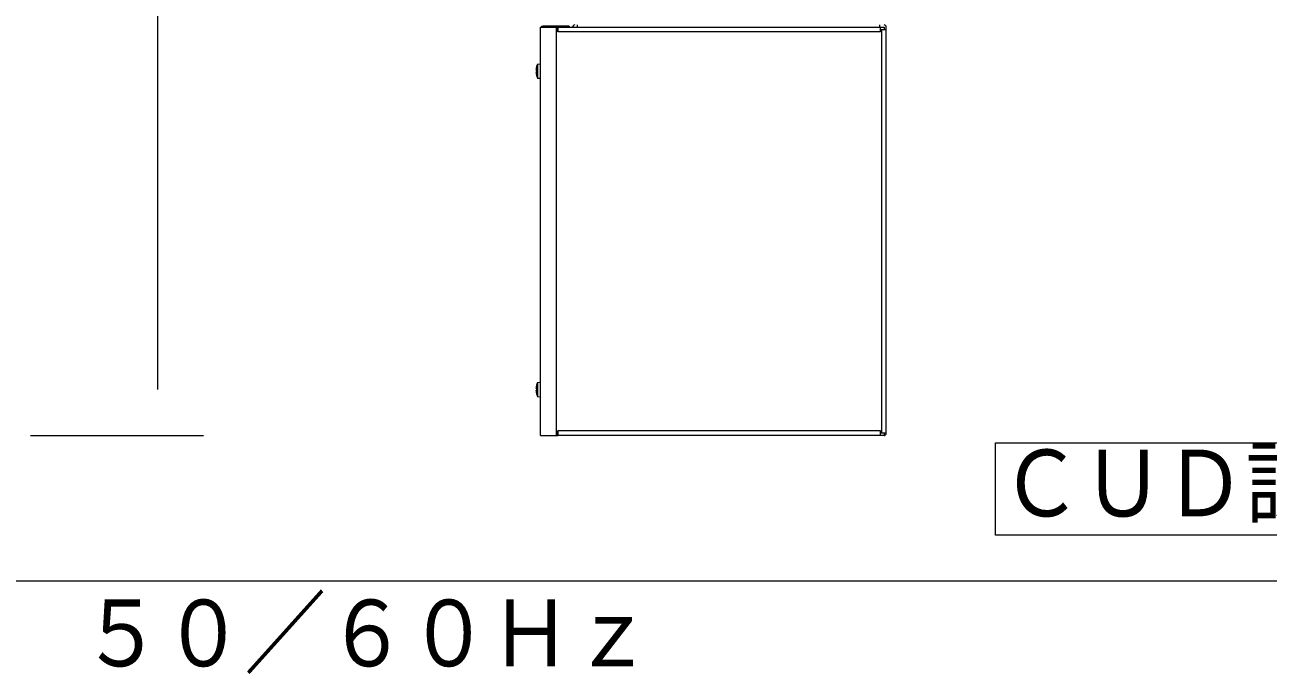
# Model space of a CAD drawing. Units: millimetres on the paper. Extents: x -401 to 401, y -280 to 280.
# Drawn here: x -320.1 to -266.2, y 1 to 29.1 of the extents above; entities that cross this region are included whole.
import ezdxf
from ezdxf.enums import TextEntityAlignment as Align

# ---------------------------------------------------------------- set-up
doc = ezdxf.new("R2010")
doc.units = ezdxf.units.MM
for name, color, linetype, lineweight in [('0-1_WAKU', 4, 'Continuous', 9), ('0-5_GAIKEI', 4, 'Continuous', 9), ('0-6_SUNPO', 7, 'Continuous', 9), ('0-7_MOJI1', 7, 'Continuous', 9)]:
    doc.layers.add(name, color=color, linetype=linetype, lineweight=lineweight)
doc.styles.add('ＭＳ ゴシック', font='')
doc.styles.get('ＭＳ ゴシック').set_extended_font_data('MS Gothic')

msp = doc.modelspace()

# ---------------------------------------------------------------- linework, layer by layer
at = {"layer": '0-1_WAKU', "color": 3}
msp.add_line((-259.989, 5.017), (-384.989, 5.017), dxfattribs=at)
at = {"layer": '0-5_GAIKEI'}
for p, q in [((-296.129, 29.13), (-296.129, 29.03)), ((-283.029, 29.13), (-283.029, 29.03)), ((-296.479, 29.08), (-297.629, 29.08)), ((-297.029, 11.33), (-297.029, 29.03)), ((-296.98, 28.83), (-296.98, 29.03)), ((-282.979, 28.83), (-296.98, 28.83)), ((-296.979, 29.03), (-296.979, 28.83)), ((-296.679, 29.08), (-296.679, 29.03)), ((-296.479, 29.08), (-296.479, 29.03)), ((-296.314, 29.084), (-296.348, 29.03)), ((-282.98, 28.83), (-282.98, 29.03)), ((-282.98, 28.93), (-282.729, 28.93)), ((-282.979, 28.83), (-282.979, 28.93)), ((-282.929, 11.43), (-282.929, 28.93)), ((-282.829, 29.03), (-282.829, 28.93)), ((-297.902, 27.169), (-297.914, 27.17)), ((-297.902, 27.29), (-297.903, 27.29)), ((-297.903, 26.97), (-297.902, 26.971)), ((-297.859, 27.434), (-297.729, 27.445)), ((-297.859, 27.434), (-297.859, 26.827)), ((-297.859, 26.827), (-297.729, 26.815)), ((-297.902, 13.49), (-297.903, 13.49)), ((-297.859, 13.634), (-297.729, 13.645)), ((-297.859, 13.634), (-297.859, 13.027)), ((-297.902, 13.369), (-297.914, 13.37)), ((-297.903, 13.17), (-297.902, 13.171)), ((-297.859, 13.027), (-297.729, 13.015)), ((-296.98, 11.33), (-296.98, 11.53)), ((-282.979, 11.53), (-296.98, 11.53)), ((-296.979, 11.53), (-296.979, 11.33)), ((-282.98, 11.33), (-282.98, 11.53)), ((-282.979, 11.43), (-282.979, 11.53)), ((-282.729, 11.43), (-282.979, 11.43)), ((-282.829, 11.43), (-282.829, 11.33))]:
    msp.add_line(p, q, dxfattribs=at)
at = {"layer": '0-5_GAIKEI', "color": 7}
for p, q in [((-297.729, 29.03), (-282.829, 29.03)), ((-297.729, 11.33), (-297.729, 29.03)), ((-282.729, 11.43), (-282.729, 29.03)), ((-297.729, 11.33), (-296.98, 11.33)), ((-282.829, 11.33), (-296.979, 11.33))]:
    msp.add_line(p, q, dxfattribs=at)
at = {"layer": '0-5_GAIKEI'}
for points in [[(-297.902, 27.29), (-297.909, 27.25), (-297.914, 27.21), (-297.916, 27.194), (-297.916, 27.178), (-297.916, 27.172), (-297.915, 27.171), (-297.915, 27.17), (-297.915, 27.17), (-297.915, 27.17), (-297.914, 27.17)], [(-297.914, 27.17), (-297.915, 27.17), (-297.915, 27.17), (-297.915, 27.17), (-297.915, 27.171), (-297.916, 27.177)], [(-297.902, 27.169), (-297.903, 27.13), (-297.902, 27.092), (-297.914, 27.091), (-297.915, 27.09), (-297.915, 27.09), (-297.915, 27.09), (-297.916, 27.088), (-297.916, 27.072), (-297.914, 27.051), (-297.909, 27.011), (-297.902, 26.971)], [(-297.916, 27.079), (-297.916, 27.086), (-297.915, 27.089), (-297.915, 27.09), (-297.915, 27.09), (-297.915, 27.091), (-297.914, 27.091)], [(-297.902, 13.49), (-297.909, 13.45), (-297.914, 13.41)], [(-297.914, 13.41), (-297.916, 13.394), (-297.916, 13.378), (-297.916, 13.372), (-297.915, 13.371), (-297.915, 13.37), (-297.915, 13.37), (-297.915, 13.37), (-297.914, 13.37)], [(-297.914, 13.37), (-297.915, 13.37), (-297.915, 13.37), (-297.915, 13.37), (-297.915, 13.371), (-297.916, 13.377)], [(-297.902, 13.369), (-297.903, 13.33), (-297.902, 13.292), (-297.914, 13.291), (-297.915, 13.29), (-297.915, 13.29), (-297.915, 13.29), (-297.916, 13.288), (-297.916, 13.272), (-297.914, 13.251), (-297.909, 13.211), (-297.902, 13.171)], [(-297.916, 13.279), (-297.916, 13.286), (-297.915, 13.289), (-297.915, 13.29), (-297.915, 13.29), (-297.915, 13.291), (-297.914, 13.291)]]:
    msp.add_lwpolyline(points, dxfattribs=at)
for centre, radius, start, end in [((-296.229, 29.03), 0.1, 91.7382, 147.6665), ((-282.829, 29.03), 0.1, 0, 88.828), ((-297.629, 28.98), 0.1, 90, 150.0005), ((-297.121, 27.13), 0.798, 157.6435, 168.4373), ((-297.121, 27.13), 0.798, 191.5627, 202.3565), ((-297.121, 13.33), 0.798, 157.6435, 168.4373), ((-297.121, 13.33), 0.798, 191.5627, 202.3565)]:
    msp.add_arc(centre, radius, start, end, dxfattribs=at)
at = {"layer": '0-5_GAIKEI', "color": 7}
msp.add_arc((-282.829, 11.43), 0.1, 270, 0, dxfattribs=at)
at = {"layer": '0-6_SUNPO'}
for p, q in [((-314.336, 93.53), (-314.336, 13.33)), ((-319.836, 11.33), (-312.336, 11.33))]:
    msp.add_line(p, q, dxfattribs=at)
at = {"layer": '0-7_MOJI1'}
msp.add_lwpolyline([(-277.989, 7.017), (-277.989, 11.017), (-259.989, 11.017), (-259.989, 7.017)], close=True, dxfattribs=at)

# ---------------------------------------------------------------- texts
at = {"layer": '0-7_MOJI1', "style": 'ＭＳ ゴシック', "width": 0.9}
for s, p in [('ＣＵＤ認証', (-277.789, 6.962)), ('ＡＣ１００Ｖ\u3000５０／６０Ｈｚ', (-342.489, 0.462))]:
    msp.add_text(s, height=2.889, dxfattribs=at).set_placement(p, align=Align.BOTTOM_LEFT)

doc.saveas('drawing.dxf')
